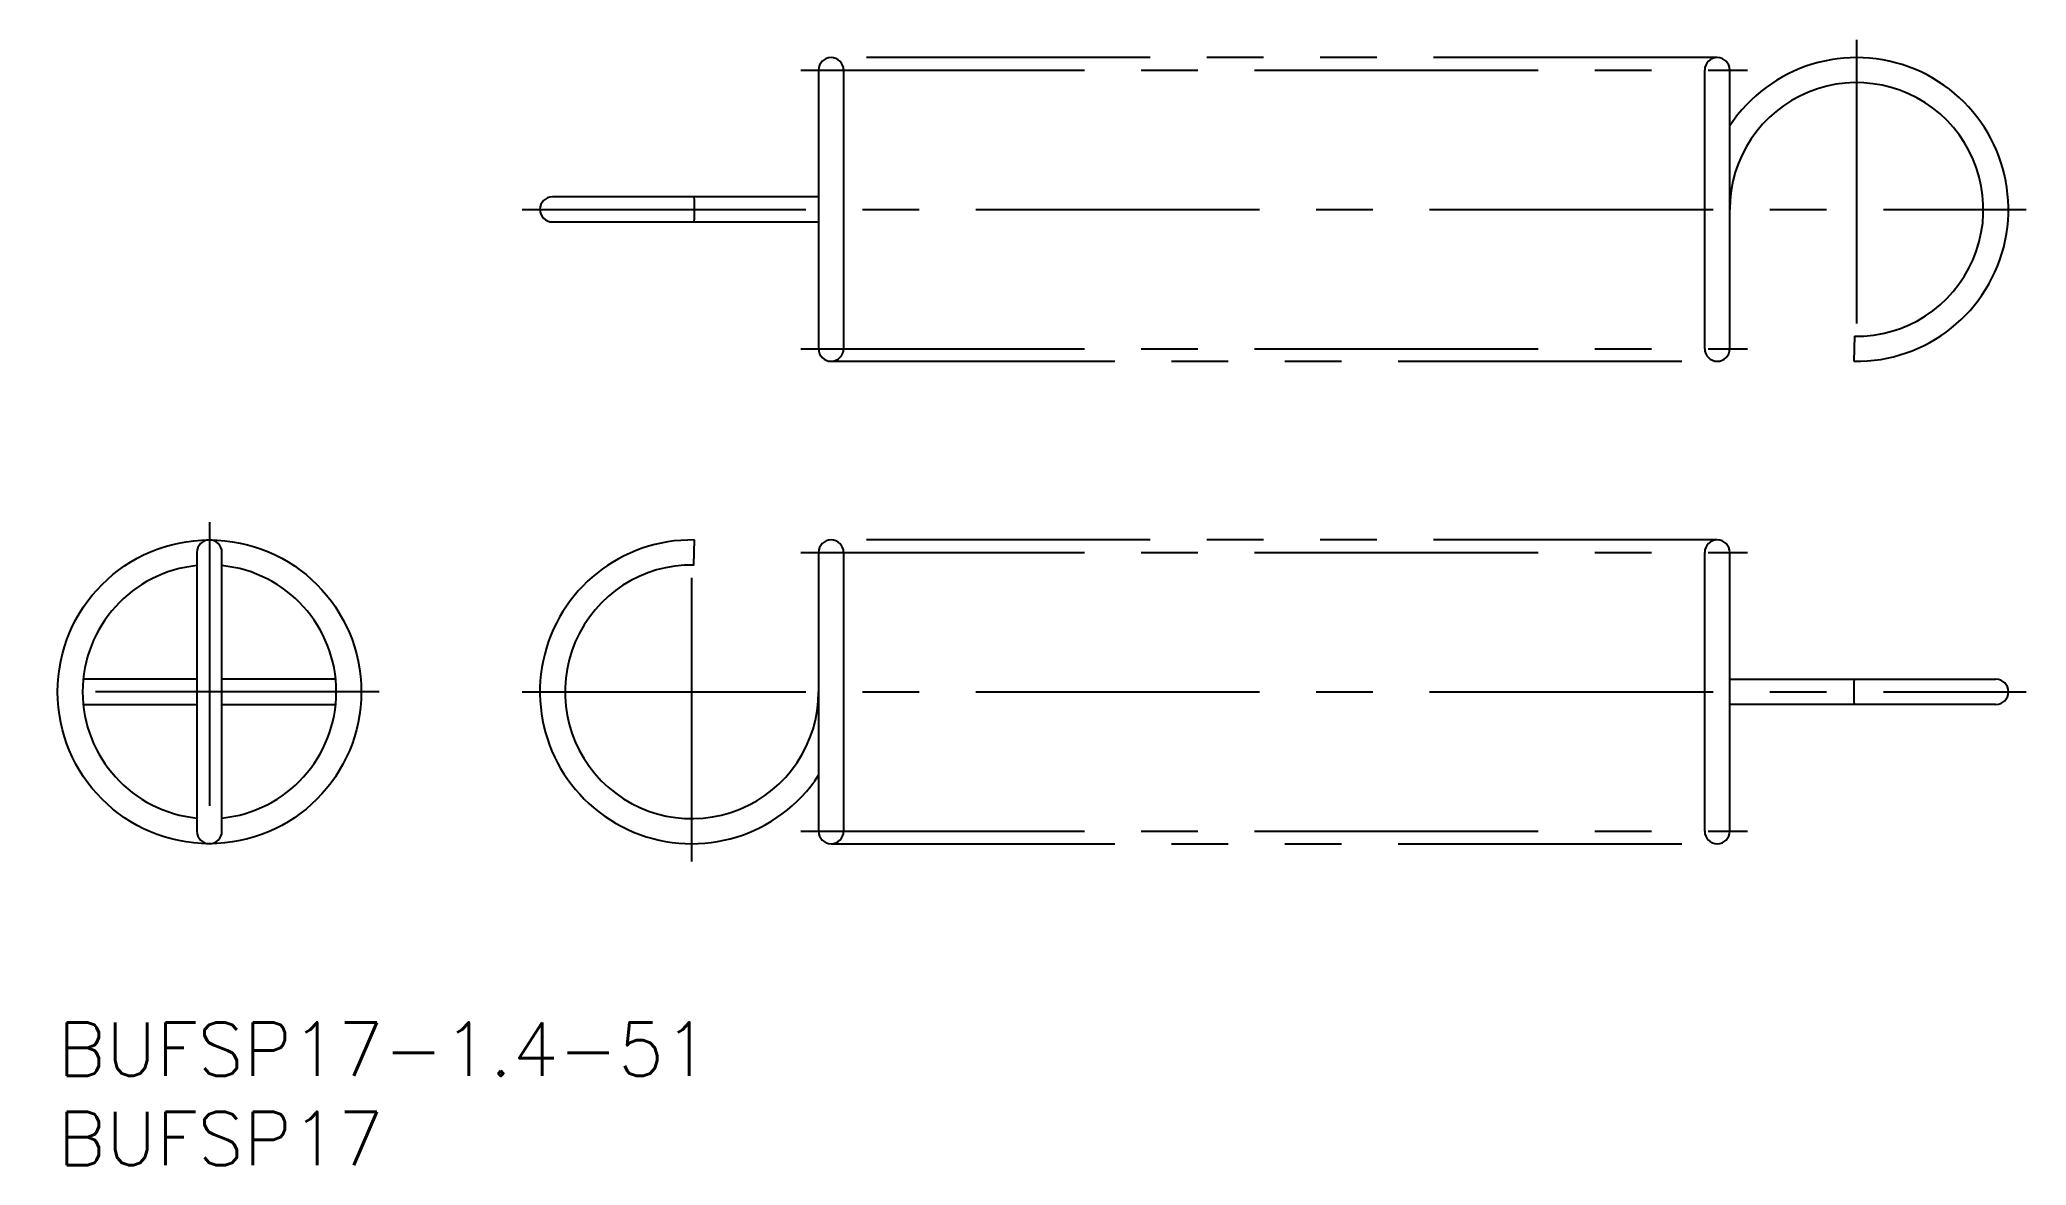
# Model space of a CAD drawing. Extents: x -1 to 110, y -8 to 55.
import ezdxf

# ---------------------------------------------------------------- set-up
doc = ezdxf.new("R2010")
doc.units = 0
doc.header["$LTSCALE"] = 0.5
doc.linetypes.add('CENTER', pattern=[50.8, 31.75, -6.35, 6.35, -6.35])
doc.linetypes.add('PHANTOM', pattern=[63.5, 31.75, -6.35, 6.35, -6.35, 6.35, -6.35])
for name, color, linetype in [('MSM_CENTER', 1, 'CENTER'), ('MSM_CONTINUOUS', 7, 'CONTINUOUS'), ('MSM_IMAGINARY', 6, 'PHANTOM'), ('MSM_PART_NUMBER', 7, 'CONTINUOUS')]:
    doc.layers.add(name, color=color, linetype=linetype)
doc.styles.get("Standard").update_dxf_attribs({"font": 'txt.shx', "height": 3, "bigfont": 'bigfont.shx'})

# ---------------------------------------------------------------- blocks, each defined once
blk = doc.blocks.new('*U16')
at = {"layer": 'MSM_PART_NUMBER'}
blk.add_text('BUFSP17-1.4-51', height=3, dxfattribs=at).set_placement((0, -3))
blk = doc.blocks.new('*U17')
at = {"layer": 'MSM_PART_NUMBER'}
blk.add_text('BUFSP17', height=3, dxfattribs=at).set_placement((0, -8))

msp = doc.modelspace()

# ---------------------------------------------------------------- linework, layer by layer
at = {"layer": 'MSM_CENTER'}
for p, q in [((100.7, 55), (100.7, 36)), ((41.6, 53.3), (94.6, 53.3)), ((26, 45.5), (110.2, 45.5)), ((41.6, 37.7), (94.6, 37.7)), ((8.5, 28), (8.5, 9)), ((35.5, 9), (35.5, 28)), ((41.6, 26.3), (94.6, 26.3)), ((18, 18.5), (-1, 18.5)), ((26, 18.5), (110.2, 18.5)), ((41.6, 10.7), (94.6, 10.7))]:
    msp.add_line(p, q, dxfattribs=at)
at = {"layer": 'MSM_CONTINUOUS'}
for p, q in [((42.6, 53.3), (42.6, 37.7)), ((44, 53.3), (44, 37.7)), ((92.2, 37.7), (92.2, 53.3)), ((93.6, 37.7), (93.6, 53.3)), ((42.6, 46.2), (27.7, 46.2)), ((27.7, 44.8), (42.6, 44.8)), ((100.58, 38.4), (100.55, 37)), ((35.62, 25.6), (35.65, 27)), ((7.8, 26.3), (7.8, 10.7)), ((9.2, 10.7), (9.2, 26.3)), ((42.6, 26.3), (42.6, 10.7)), ((44, 26.3), (44, 10.7)), ((92.2, 10.7), (92.2, 26.3)), ((93.6, 10.7), (93.6, 26.3)), ((7.8, 19.2), (1.43, 19.2)), ((15.57, 19.2), (9.2, 19.2)), ((93.6, 19.2), (108.5, 19.2)), ((1.43, 17.8), (7.8, 17.8)), ((9.2, 17.8), (15.57, 17.8)), ((108.5, 17.8), (93.6, 17.8))]:
    msp.add_line(p, q, dxfattribs=at)
msp.add_circle((8.5, 18.5), 8.5, dxfattribs=at)
for centre, radius, start, end in [((43.3, 53.3), 0.7, 0, 180), ((92.9, 53.3), 0.7, 0, 180), ((100.7, 45.5), 8.5, 269, 146.6465), ((100.7, 45.5), 7.1, 269, 180), ((27.7, 45.5), 0.7, 90, 270), ((15.59, 45.5), 20.06, 358.0003, 1.9997), ((43.3, 37.7), 0.7, 180, 360), ((92.9, 37.7), 0.7, 180, 360), ((8.5, 26.3), 0.7, 0, 180), ((35.5, 18.5), 8.5, 89, 326.6465), ((43.3, 26.3), 0.7, 0, 180), ((92.9, 26.3), 0.7, 0, 180), ((35.5, 18.5), 7.1, 89, 0), ((8.5, 18.5), 7.1, 95.6581, 264.3419), ((8.5, 18.5), 7.1, 275.6581, 84.3419), ((120.61, 18.5), 20.06, 178.0003, 181.9997), ((108.5, 18.5), 0.7, 270, 90), ((8.5, 10.7), 0.7, 180, 0), ((43.3, 10.7), 0.7, 180, 360), ((92.9, 10.7), 0.7, 180, 360)]:
    msp.add_arc(centre, radius, start, end, dxfattribs=at)
at = {"layer": 'MSM_IMAGINARY'}
for p, q in [((92.9, 54), (43.3, 54)), ((43.3, 37), (92.9, 37)), ((92.9, 27), (43.3, 27)), ((43.3, 10), (92.9, 10))]:
    msp.add_line(p, q, dxfattribs=at)

# ---------------------------------------------------------------- block references
at = {"layer": 'MSM_CONTINUOUS'}
for name in ['*U16', '*U17']:
    msp.add_blockref(name, (0, 0), dxfattribs=at)

doc.saveas('drawing.dxf')
